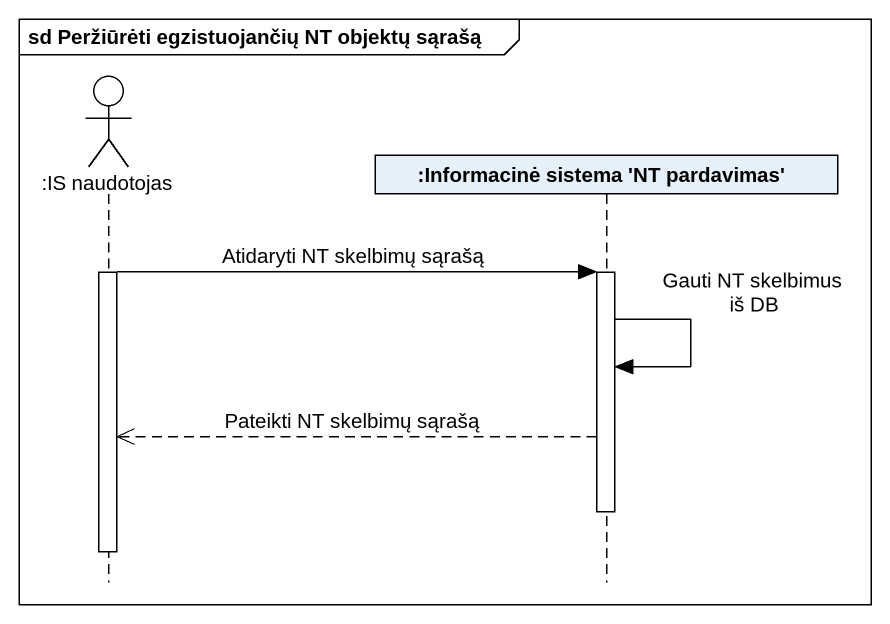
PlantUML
@startuml
mainframe sd Peržiūrėti egzistuojančių NT objektų sąrašą
hide footbox
actor ":IS naudotojas" as IS_naudotojas
participant ":Informacinė sistema 'NT pardavimas'" as Informacinė_sistema_NT

activate IS_naudotojas
IS_naudotojas -> Informacinė_sistema_NT : Atidaryti NT skelbimų sąrašą
activate Informacinė_sistema_NT
Informacinė_sistema_NT -> Informacinė_sistema_NT : Gauti NT skelbimus iš DB
Informacinė_sistema_NT -->> IS_naudotojas : Pateikti NT skelbimų sąrašą
deactivate Informacinė_sistema_NT
deactivate IS_naudotojas
@enduml
